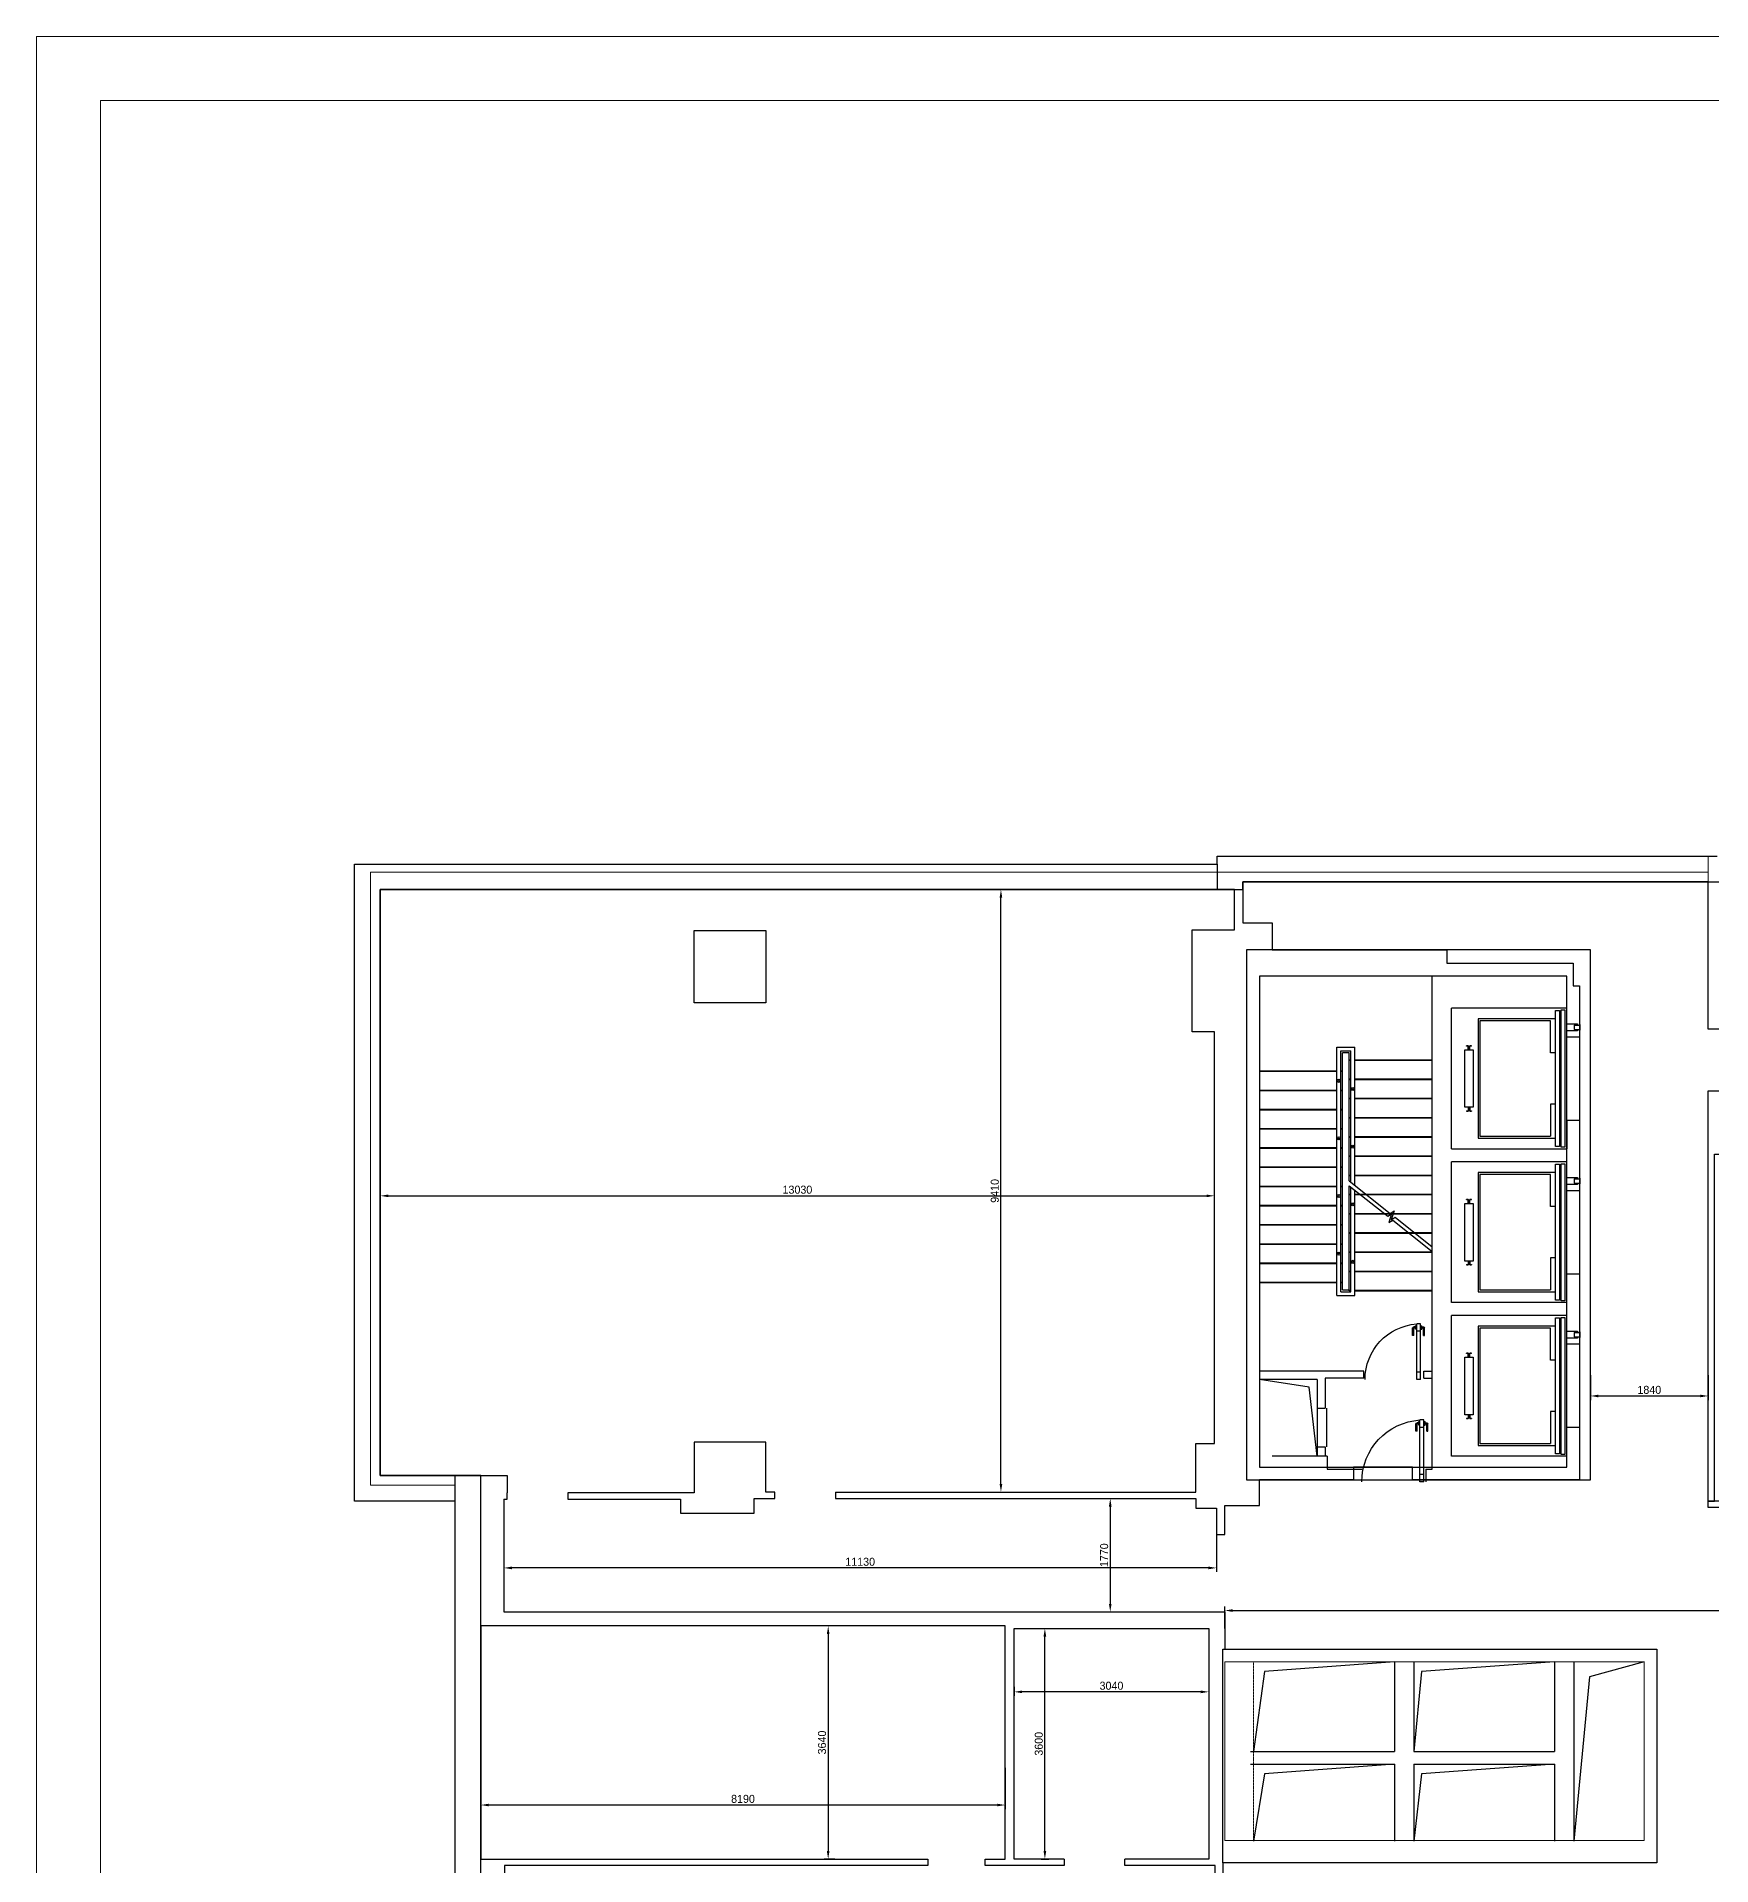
# Model space of a CAD drawing. Header units: millimetres. Extents: x 1179129 to 1254729, y -52846 to 614.
# Drawn here: x 1179129 to 1205287, y -27948 to 614 of the extents above; entities that cross this region are included whole.
import ezdxf

# ---------------------------------------------------------------- set-up
doc = ezdxf.new("R2010")
doc.units = ezdxf.units.MM
doc.linetypes.add('HIDDEN', pattern=[0.375, 0.25, -0.125])
doc.linetypes.add('HIDDEN2', pattern=[4.7625, 3.175, -1.5875])
for name, color, linetype in [('Baca', 7, 'Continuous'), ('Divar-esas', 7, 'Continuous'), ('Divar-komek', 7, 'Continuous'), ('Lift', 7, 'Continuous'), ('Meheccer', 7, 'Continuous'), ('Pillekan', 7, 'Continuous'), ('plita 2', 7, 'Continuous'), ('Qapi', 7, 'Continuous'), ('sutun1', 7, 'Continuous')]:
    doc.layers.add(name, color=color, linetype=linetype)
doc.layers.add('plita', color=182, linetype='Continuous', lineweight=5, true_color=0x3a07c5)

msp = doc.modelspace()

# ---------------------------------------------------------------- linework, layer by layer
at = {"color": 0, "lineweight": -2, "transparency": 16777216}
for p, q in [((1193917, -12708), (1194253, -12708)), ((1194191, -21993), (1194191, -12833)), ((1184497, -17642), (1184497, -17428)), ((1184622, -17490), (1197402, -17490)), ((1197527, -17642), (1197527, -17428)), ((1203397, -20293), (1203397, -20679)), ((1205237, -20293), (1205237, -20679)), ((1203522, -20616), (1205112, -20616)), ((1193917, -22118), (1194253, -22118)), ((1195533, -22218), (1195960, -22218)), ((1195898, -22343), (1195898, -23863)), ((1186427, -22604), (1186427, -23363)), ((1197557, -22604), (1197557, -23363)), ((1197432, -23301), (1186552, -23301)), ((1195533, -23988), (1195960, -23988)), ((1197687, -24246), (1197687, -23905)), ((1197812, -23967), (1229712, -23967)), ((1191599, -24208), (1191430, -24208)), ((1194818, -24248), (1194939, -24248)), ((1191493, -24333), (1191493, -27723)), ((1194877, -27723), (1194877, -24373)), ((1194397, -25161), (1194397, -25299)), ((1197312, -25237), (1194522, -25237)), ((1197437, -25161), (1197437, -25299)), ((1186067, -26426), (1186067, -27067)), ((1194257, -26426), (1194257, -27067)), ((1194132, -27004), (1186192, -27004)), ((1191599, -27848), (1191430, -27848)), ((1194818, -27848), (1194939, -27848))]:
    msp.add_line(p, q, dxfattribs=at)
for p, q in [((1201488, -15148), (1201462, -15148)), ((1201462, -15152), (1201462, -15148)), ((1201484, -15152), (1201462, -15152)), ((1201488, -15204), (1201488, -15156)), ((1201492, -15200), (1201492, -15152)), ((1201512, -15208), (1201492, -15208)), ((1201508, -15204), (1201496, -15204)), ((1201512, -15200), (1201512, -15152)), ((1201542, -15148), (1201516, -15148)), ((1201516, -15204), (1201516, -15156)), ((1201542, -15152), (1201520, -15152)), ((1201542, -15152), (1201542, -15148)), ((1201462, -16164), (1201462, -16168)), ((1201462, -16164), (1201484, -16164)), ((1201462, -16168), (1201488, -16168)), ((1201488, -16112), (1201488, -16160)), ((1201492, -16108), (1201512, -16108)), ((1201492, -16116), (1201492, -16164)), ((1201496, -16112), (1201508, -16112)), ((1201512, -16116), (1201512, -16164)), ((1201516, -16112), (1201516, -16160)), ((1201516, -16168), (1201542, -16168)), ((1201520, -16164), (1201542, -16164)), ((1201542, -16164), (1201542, -16168)), ((1201488, -17548), (1201462, -17548)), ((1201462, -17552), (1201462, -17548)), ((1201484, -17552), (1201462, -17552)), ((1201488, -17604), (1201488, -17556)), ((1201492, -17600), (1201492, -17552)), ((1201512, -17608), (1201492, -17608)), ((1201508, -17604), (1201496, -17604)), ((1201512, -17600), (1201512, -17552)), ((1201542, -17548), (1201516, -17548)), ((1201516, -17604), (1201516, -17556)), ((1201542, -17552), (1201520, -17552)), ((1201542, -17552), (1201542, -17548)), ((1201462, -18564), (1201462, -18568)), ((1201462, -18564), (1201484, -18564)), ((1201488, -18512), (1201488, -18560)), ((1201492, -18508), (1201512, -18508)), ((1201492, -18516), (1201492, -18564)), ((1201496, -18512), (1201508, -18512)), ((1201512, -18516), (1201512, -18564)), ((1201516, -18512), (1201516, -18560)), ((1201520, -18564), (1201542, -18564)), ((1201542, -18564), (1201542, -18568)), ((1201462, -18568), (1201488, -18568)), ((1201516, -18568), (1201542, -18568)), ((1201488, -19948), (1201462, -19948)), ((1201462, -19952), (1201462, -19948)), ((1201484, -19952), (1201462, -19952)), ((1201488, -20004), (1201488, -19956)), ((1201492, -20000), (1201492, -19952)), ((1201512, -20000), (1201512, -19952)), ((1201542, -19948), (1201516, -19948)), ((1201516, -20004), (1201516, -19956)), ((1201542, -19952), (1201520, -19952)), ((1201542, -19952), (1201542, -19948)), ((1201512, -20008), (1201492, -20008)), ((1201508, -20004), (1201496, -20004)), ((1201462, -20964), (1201462, -20968)), ((1201462, -20964), (1201484, -20964)), ((1201462, -20968), (1201488, -20968)), ((1201488, -20912), (1201488, -20960)), ((1201492, -20908), (1201512, -20908)), ((1201492, -20916), (1201492, -20964)), ((1201496, -20912), (1201508, -20912)), ((1201512, -20916), (1201512, -20964)), ((1201516, -20912), (1201516, -20960)), ((1201516, -20968), (1201542, -20968)), ((1201520, -20964), (1201542, -20964)), ((1201542, -20964), (1201542, -20968))]:
    msp.add_line(p, q)
at = {"color": 251, "lineweight": 5, "true_color": 0x636466}
msp.add_lwpolyline([(1179129, -52846), (1254729, -52846), (1254729, 614), (1179129, 614), (1179129, -52846)], dxfattribs=at)
msp.add_lwpolyline([(1180129, -51846), (1253729, -51846), (1253729, -386), (1180129, -386)], close=True, dxfattribs=at)
for points in [[(1205437, -39458), (1184187, -39458), (1184187, -29538), (1185667, -29538), (1185667, -24961), (1185667, -22258), (1184097, -22258), (1184097, -12308), (1197567, -12308), (1197567, -12188), (1205379, -12188)], [(1197567, -12308), (1197567, -12708)], [(1191607, -22118), (1197237, -22118), (1197237, -21358), (1197527, -21358), (1197527, -14928), (1197177, -14928), (1197177, -13338), (1197837, -13338), (1197837, -12708), (1184497, -12708), (1184497, -21858), (1186477, -21858), (1186477, -22128)], [(1205467, -14888), (1205237, -14888), (1205237, -12588), (1197967, -12588), (1197967, -13228), (1198427, -13228), (1198427, -13648), (1201157, -13648), (1201157, -13858), (1203127, -13858), (1203127, -14208), (1203227, -14208), (1203227, -21928), (1200617, -21928), (1200617, -21728), (1199697, -21728), (1199697, -21928), (1198227, -21928)], [(1203027, -14058), (1198227, -14058), (1198227, -21728), (1203027, -21728), (1203027, -14058)], [(1211107, -22358), (1205237, -22358), (1205237, -15848), (1205477, -15848)], [(1209537, -22258), (1205237, -22258), (1205337, -22258), (1205337, -16838), (1205337, -16838), (1208979, -16838), (1208979, -16838), (1208979, -17038), (1209537, -17038), (1209446, -17079), (1209446, -22299)], [(1190657, -22118), (1190517, -22118), (1190517, -21338), (1189397, -21338), (1189397, -22128), (1187427, -22128)], [(1185667, -22258), (1185667, -21858)], [(1198227, -22328), (1198227, -21928)], [(1186427, -22228), (1186477, -22228), (1186477, -22128)], [(1186427, -22228), (1186427, -23988)], [(1187427, -22128), (1187427, -22228), (1189187, -22228), (1189187, -22448), (1190337, -22448), (1190337, -22218), (1190657, -22218), (1190657, -22118)], [(1191607, -22118), (1191607, -22218), (1197237, -22218), (1197237, -22368), (1197557, -22368), (1197557, -22778), (1197687, -22778), (1197687, -22328), (1198227, -22328)], [(1186427, -23988), (1197687, -23988)], [(1197687, -23988), (1197687, -24568), (1204437, -24568), (1204437, -27908), (1197657, -27908), (1197657, -28138), (1197537, -28138), (1197537, -27948), (1196127, -27948), (1196127, -27848)], [(1193947, -27848), (1194257, -27848), (1194257, -24208), (1186067, -24208), (1186067, -27848), (1193047, -27848)], [(1195177, -27848), (1194397, -27848), (1194397, -24248), (1197437, -24248), (1197437, -27848), (1196127, -27848)], [(1193047, -27848), (1193047, -27948), (1186437, -27948), (1186437, -30338), (1186467, -30338), (1186467, -30428)], [(1195177, -27848), (1195177, -27948), (1193947, -27948), (1193947, -27848)]]:
    msp.add_lwpolyline(points)
at = {"lineweight": 5}
msp.add_lwpolyline([(1205237, -12588), (1205237, -12188)], dxfattribs=at)
at = {"color": 5, "lineweight": 5}
msp.add_lwpolyline([(1205237, -12438), (1184347, -12438), (1184347, -22008), (1185667, -22008)], dxfattribs=at)
at = {"color": 1, "lineweight": 30}
for points in [[(1184497, -21858), (1184497, -12708), (1197967, -12708), (1197967, -12588), (1205779, -12588)], [(1205837, -39058), (1184587, -39058), (1184587, -29938), (1186067, -29938), (1186067, -24961), (1186067, -21858), (1184497, -21858)]]:
    msp.add_lwpolyline(points, dxfattribs=at)
msp.add_lwpolyline([(1190517, -13348), (1190517, -14478), (1189397, -14478), (1189397, -13348)], close=True)
for points in [[(1203397, -21928), (1203397, -13648), (1198027, -13648), (1198027, -21928)], [(1204437, -24568), (1204437, -27908), (1197657, -27908), (1197657, -24568)]]:
    msp.add_lwpolyline(points, close=True, dxfattribs=at)
at = {"lineweight": 5}
msp.add_lwpolyline([(1204237, -27558), (1204237, -24768), (1197687, -24768), (1197687, -27558)], close=True, dxfattribs=at)
at = {"extrusion": (0, 0, -1)}
for centre, start, end in [((-1201484, -15156), 90, 180), ((-1201488, -15152), 90, 180), ((-1201492, -15204), -90, 0), ((-1201496, -15200), -90, 0), ((-1201508, -15200), 180, -90), ((-1201516, -15152), 0, 90), ((-1201512, -15204), 180, -90), ((-1201520, -15156), 0, 90), ((-1201484, -16160), 180, -90), ((-1201492, -16112), 0, 90), ((-1201488, -16164), 180, -90), ((-1201496, -16116), 0, 90), ((-1201508, -16116), 90, 180), ((-1201512, -16112), 90, 180), ((-1201516, -16164), -90, 0), ((-1201520, -16160), -90, 0), ((-1201484, -17556), 90, 180), ((-1201488, -17552), 90, 180), ((-1201492, -17604), -90, 0), ((-1201496, -17600), -90, 0), ((-1201508, -17600), 180, -90), ((-1201516, -17552), 0, 90), ((-1201512, -17604), 180, -90), ((-1201520, -17556), 0, 90), ((-1201484, -18560), 180, -90), ((-1201492, -18512), 0, 90), ((-1201488, -18564), 180, -90), ((-1201496, -18516), 0, 90), ((-1201508, -18516), 90, 180), ((-1201512, -18512), 90, 180), ((-1201516, -18564), -90, 0), ((-1201520, -18560), -90, 0), ((-1201484, -19956), 90, 180), ((-1201488, -19952), 90, 180), ((-1201516, -19952), 0, 90), ((-1201520, -19956), 0, 90), ((-1201492, -20004), -90, 0), ((-1201496, -20000), -90, 0), ((-1201508, -20000), 180, -90), ((-1201512, -20004), 180, -90), ((-1201484, -20960), 180, -90), ((-1201492, -20912), 0, 90), ((-1201488, -20964), 180, -90), ((-1201496, -20916), 0, 90), ((-1201508, -20916), 90, 180), ((-1201512, -20912), 90, 180), ((-1201516, -20964), -90, 0), ((-1201520, -20960), -90, 0)]:
    msp.add_arc(centre, 4, start, end, dxfattribs=at)
at = {"color": 0, "transparency": 16777216}
for points in [[(1194170, -12833), (1194211, -12833), (1194191, -12708)], [(1184622, -17470), (1184622, -17511), (1184497, -17490)], [(1197402, -17470), (1197402, -17511), (1197527, -17490)], [(1203522, -20595), (1203522, -20637), (1203397, -20616)], [(1205112, -20595), (1205112, -20637), (1205237, -20616)], [(1194170, -21993), (1194211, -21993), (1194191, -22118)], [(1195877, -22343), (1195919, -22343), (1195898, -22218)], [(1186552, -23280), (1186552, -23322), (1186427, -23301)], [(1197432, -23280), (1197432, -23322), (1197557, -23301)], [(1195877, -23863), (1195919, -23863), (1195898, -23988)], [(1197812, -23946), (1197812, -23988), (1197687, -23967)], [(1191472, -24333), (1191513, -24333), (1191493, -24208)], [(1194856, -24373), (1194898, -24373), (1194877, -24248)], [(1194522, -25216), (1194522, -25258), (1194397, -25237)], [(1197312, -25216), (1197312, -25258), (1197437, -25237)], [(1186192, -26984), (1186192, -27025), (1186067, -27004)], [(1194132, -26984), (1194132, -27025), (1194257, -27004)], [(1191472, -27723), (1191513, -27723), (1191493, -27848)], [(1194856, -27723), (1194898, -27723), (1194877, -27848)]]:
    msp.add_solid(points, dxfattribs=at)
at = {"layer": 'Baca'}
for p, q in [((1199007, -20480), (1198227, -20358)), ((1199127, -21558), (1199007, -20480))]:
    msp.add_line(p, q, dxfattribs=at)
for points in [[(1200337, -24768), (1198307, -24918), (1198137, -26168)], [(1202837, -24768), (1200757, -24918), (1200637, -26168)], [(1204237, -24768), (1203382, -25004), (1203137, -27568)], [(1200337, -26368), (1198307, -26518), (1198137, -27568)], [(1202837, -26368), (1200757, -26518), (1200637, -27568)]]:
    msp.add_lwpolyline(points, dxfattribs=at)
at = {"layer": 'Divar-esas'}
for p, q in [((1199857, -20228), (1198227, -20228)), ((1199857, -20338), (1199857, -20228)), ((1200797, -20228), (1200927, -20228)), ((1200797, -20338), (1200797, -20228)), ((1199127, -20358), (1198227, -20358)), ((1199127, -20358), (1199127, -20808)), ((1199257, -20338), (1199257, -20808)), ((1199857, -20338), (1199257, -20338)), ((1200797, -20338), (1200927, -20338)), ((1199127, -20808), (1199257, -20808)), ((1199127, -21408), (1199127, -21558)), ((1199127, -21408), (1199257, -21408)), ((1199257, -21408), (1199257, -21558)), ((1200337, -24768), (1200337, -26168)), ((1200637, -24768), (1200637, -26168)), ((1202837, -24768), (1202837, -26168)), ((1203137, -24768), (1203137, -27568)), ((1198087, -26168), (1200337, -26168)), ((1200637, -26168), (1202837, -26168)), ((1198087, -26368), (1200337, -26368)), ((1200337, -26368), (1200337, -27568)), ((1200637, -26368), (1202837, -26368)), ((1200637, -26368), (1200637, -27568)), ((1202837, -26368), (1202837, -27568))]:
    msp.add_line(p, q, dxfattribs=at)
at = {"layer": 'Divar-komek'}
for p, q in [((1199127, -20808), (1199127, -21408)), ((1199277, -20808), (1199277, -21408))]:
    msp.add_line(p, q, dxfattribs=at)
at = {"layer": 'Lift'}
for p, q in [((1201642, -14727), (1201642, -16589)), ((1202852, -14727), (1201642, -14727)), ((1201672, -14758), (1201672, -16558)), ((1202772, -14758), (1201672, -14758)), ((1202772, -15258), (1202772, -14758)), ((1202852, -16718), (1202852, -14598)), ((1202852, -14598), (1202912, -14598)), ((1202912, -14598), (1202912, -16718)), ((1202942, -16728), (1202942, -14588)), ((1202942, -14588), (1202997, -14588)), ((1202942, -14588), (1202997, -14588)), ((1202997, -14588), (1202997, -16728)), ((1202852, -15258), (1202772, -15258)), ((1202852, -16058), (1202772, -16058)), ((1202772, -16058), (1202772, -16558)), ((1201672, -16558), (1202772, -16558)), ((1201642, -16589), (1202852, -16589)), ((1202912, -16718), (1202852, -16718)), ((1202997, -16728), (1202942, -16728)), ((1201642, -17127), (1201642, -18989)), ((1202852, -17127), (1201642, -17127)), ((1202852, -19118), (1202852, -16998)), ((1202852, -16998), (1202912, -16998)), ((1202912, -16998), (1202912, -19118)), ((1202942, -19128), (1202942, -16988)), ((1202942, -16988), (1202997, -16988)), ((1202942, -16988), (1202997, -16988)), ((1202997, -16988), (1202997, -19128)), ((1201672, -17158), (1201672, -18958)), ((1202772, -17158), (1201672, -17158)), ((1202772, -17658), (1202772, -17158)), ((1202852, -17658), (1202772, -17658)), ((1202852, -18458), (1202772, -18458)), ((1202772, -18458), (1202772, -18958)), ((1201642, -18989), (1202852, -18989)), ((1201672, -18958), (1202772, -18958)), ((1202912, -19118), (1202852, -19118)), ((1202997, -19128), (1202942, -19128)), ((1202852, -21518), (1202852, -19398)), ((1202852, -19398), (1202912, -19398)), ((1202912, -19398), (1202912, -21518)), ((1202942, -21528), (1202942, -19388)), ((1202942, -19388), (1202997, -19388)), ((1202942, -19388), (1202997, -19388)), ((1202997, -19388), (1202997, -21528)), ((1201642, -19527), (1201642, -21389)), ((1202852, -19527), (1201642, -19527)), ((1201672, -19558), (1201672, -21358)), ((1202772, -19558), (1201672, -19558)), ((1202772, -20058), (1202772, -19558)), ((1202852, -20058), (1202772, -20058)), ((1202852, -20858), (1202772, -20858)), ((1202772, -20858), (1202772, -21358)), ((1201642, -21389), (1202852, -21389)), ((1201672, -21358), (1202772, -21358)), ((1202912, -21518), (1202852, -21518)), ((1202997, -21528), (1202942, -21528))]:
    msp.add_line(p, q, dxfattribs=at)
at = {"layer": 'Lift', "linetype": 'Continuous'}
for p, q in [((1203027, -14803), (1203197, -14803)), ((1203142, -14823), (1203227, -14823)), ((1203142, -14823), (1203142, -14893)), ((1203197, -14803), (1203197, -14823)), ((1203227, -14813), (1203230, -14813)), ((1203230, -14813), (1203230, -14903)), ((1203197, -14913), (1203027, -14913)), ((1203142, -14893), (1203227, -14893)), ((1203197, -14893), (1203197, -14913)), ((1203227, -14903), (1203230, -14903)), ((1203027, -17203), (1203197, -17203)), ((1203197, -17313), (1203027, -17313)), ((1203142, -17223), (1203227, -17223)), ((1203142, -17223), (1203142, -17293)), ((1203142, -17293), (1203227, -17293)), ((1203197, -17203), (1203197, -17223)), ((1203197, -17293), (1203197, -17313)), ((1203227, -17213), (1203230, -17213)), ((1203227, -17303), (1203230, -17303)), ((1203230, -17213), (1203230, -17303)), ((1203027, -19603), (1203197, -19603)), ((1203142, -19623), (1203227, -19623)), ((1203142, -19623), (1203142, -19693)), ((1203142, -19693), (1203227, -19693)), ((1203197, -19603), (1203197, -19623)), ((1203197, -19693), (1203197, -19713)), ((1203227, -19613), (1203230, -19613)), ((1203227, -19703), (1203230, -19703)), ((1203230, -19613), (1203230, -19703)), ((1203197, -19713), (1203027, -19713))]:
    msp.add_line(p, q, dxfattribs=at)
at = {"layer": 'Lift', "extrusion": (0, 0, -1)}
for points in [[(-1201567, -16108), (-1201437, -16108), (-1201437, -15208), (-1201567, -15208)], [(-1201567, -18508), (-1201437, -18508), (-1201437, -17608), (-1201567, -17608)], [(-1201567, -20908), (-1201437, -20908), (-1201437, -20008), (-1201567, -20008)]]:
    msp.add_lwpolyline(points, close=True, dxfattribs=at)
at = {"layer": 'Meheccer'}
for p, q in [((1199437, -19048), (1199437, -15168)), ((1199437, -15168), (1199717, -15168)), ((1199497, -18988), (1199497, -15228)), ((1199497, -15228), (1199657, -15228)), ((1199657, -17282), (1199657, -15228)), ((1199717, -17329), (1199717, -15168)), ((1199657, -18988), (1199657, -17356)), ((1199717, -19048), (1199717, -17403)), ((1199437, -19048), (1199717, -19048)), ((1199497, -18988), (1199657, -18988))]:
    msp.add_line(p, q, dxfattribs=at)
for centre, radius in [((1199467, -15693), 25), ((1199467, -15693), 5), ((1199687, -15822), 25), ((1199687, -15822), 5), ((1199467, -16593), 25), ((1199687, -16722), 25), ((1199467, -17493), 25), ((1199687, -17622), 25), ((1199687, -17622), 5), ((1199467, -18393), 25), ((1199687, -18522), 25), ((1199687, -18522), 5)]:
    msp.add_circle(centre, radius, dxfattribs=at)
at = {"layer": 'Meheccer', "linetype": 'HIDDEN2'}
for centre in [(1199467, -16593), (1199687, -16722), (1199467, -17493), (1199467, -18393)]:
    msp.add_circle(centre, 5, dxfattribs=at)
at = {"layer": 'Pillekan'}
for p, q in [((1199527, -18958), (1199527, -15258)), ((1199627, -15258), (1199527, -15258)), ((1199627, -17258), (1199627, -15258)), ((1199627, -15365), (1199657, -15365)), ((1199627, -15372), (1199657, -15372)), ((1199717, -15365), (1200927, -15365)), ((1199717, -15372), (1200927, -15372)), ((1199437, -15543), (1198227, -15543)), ((1199437, -15550), (1198227, -15550)), ((1199527, -15543), (1199497, -15543)), ((1199527, -15550), (1199497, -15550)), ((1199627, -15665), (1199657, -15665)), ((1199627, -15672), (1199657, -15672)), ((1199717, -15665), (1200927, -15665)), ((1199717, -15672), (1200927, -15672)), ((1199437, -15843), (1198227, -15843)), ((1199437, -15850), (1198227, -15850)), ((1199527, -15843), (1199497, -15843)), ((1199527, -15850), (1199497, -15850)), ((1199627, -15965), (1199657, -15965)), ((1199627, -15972), (1199657, -15972)), ((1199717, -15965), (1200927, -15965)), ((1199717, -15972), (1200927, -15972)), ((1199437, -16143), (1198227, -16143)), ((1199437, -16150), (1198227, -16150)), ((1199527, -16143), (1199497, -16143)), ((1199527, -16150), (1199497, -16150)), ((1199627, -16265), (1199657, -16265)), ((1199627, -16272), (1199657, -16272)), ((1199717, -16265), (1200927, -16265)), ((1199717, -16272), (1200927, -16272)), ((1199437, -16443), (1198227, -16443)), ((1199437, -16450), (1198227, -16450)), ((1199527, -16443), (1199497, -16443)), ((1199527, -16450), (1199497, -16450)), ((1199627, -16565), (1199657, -16565)), ((1199717, -16565), (1200927, -16565)), ((1199437, -16743), (1198227, -16743)), ((1199437, -16750), (1198227, -16750)), ((1199527, -16743), (1199497, -16743)), ((1199527, -16750), (1199497, -16750)), ((1199627, -16572), (1199657, -16572)), ((1199717, -16572), (1200927, -16572)), ((1199437, -17043), (1198227, -17043)), ((1199437, -17050), (1198227, -17050)), ((1199527, -17043), (1199497, -17043)), ((1199527, -17050), (1199497, -17050)), ((1199627, -16865), (1199657, -16865)), ((1199627, -16872), (1199657, -16872)), ((1199717, -16865), (1200927, -16865)), ((1199717, -16872), (1200927, -16872)), ((1199437, -17343), (1198227, -17343)), ((1199437, -17350), (1198227, -17350)), ((1199527, -17343), (1199497, -17343)), ((1199527, -17350), (1199497, -17350)), ((1199627, -17165), (1199657, -17165)), ((1199627, -17172), (1199657, -17172)), ((1199627, -18972), (1199627, -17332)), ((1199717, -17165), (1200927, -17165)), ((1199717, -17172), (1200927, -17172)), ((1199437, -17643), (1198227, -17643)), ((1199437, -17650), (1198227, -17650)), ((1199527, -17643), (1199497, -17643)), ((1199527, -17650), (1199497, -17650)), ((1199627, -17465), (1199657, -17465)), ((1199627, -17472), (1199657, -17472)), ((1199717, -17465), (1200927, -17465)), ((1199717, -17472), (1200927, -17472)), ((1199437, -17943), (1198227, -17943)), ((1199437, -17950), (1198227, -17950)), ((1199527, -17943), (1199497, -17943)), ((1199527, -17950), (1199497, -17950)), ((1199627, -17765), (1199657, -17765)), ((1199627, -17772), (1199657, -17772)), ((1199717, -17765), (1200927, -17765)), ((1199717, -17772), (1200927, -17772)), ((1199437, -18243), (1198227, -18243)), ((1199437, -18250), (1198227, -18250)), ((1199527, -18243), (1199497, -18243)), ((1199527, -18250), (1199497, -18250)), ((1199627, -18065), (1199657, -18065)), ((1199627, -18072), (1199657, -18072)), ((1199717, -18065), (1200927, -18065)), ((1199717, -18072), (1200927, -18072)), ((1199437, -18543), (1198227, -18543)), ((1199437, -18550), (1198227, -18550)), ((1199527, -18543), (1199497, -18543)), ((1199527, -18550), (1199497, -18550)), ((1199627, -18365), (1199657, -18365)), ((1199627, -18372), (1199657, -18372)), ((1199717, -18365), (1200927, -18365)), ((1199717, -18372), (1200927, -18372)), ((1199437, -18843), (1198227, -18843)), ((1199437, -18850), (1198227, -18850)), ((1199527, -18843), (1199497, -18843)), ((1199527, -18850), (1199497, -18850)), ((1199627, -18665), (1199657, -18665)), ((1199627, -18672), (1199657, -18672)), ((1199717, -18665), (1200927, -18665)), ((1199717, -18672), (1200927, -18672)), ((1199527, -18958), (1199627, -18958)), ((1199627, -18965), (1199657, -18965)), ((1199627, -18972), (1199657, -18972)), ((1199717, -18965), (1200927, -18965)), ((1199717, -18972), (1200927, -18972))]:
    msp.add_line(p, q, dxfattribs=at)
at = {"layer": 'Pillekan', "linetype": 'Continuous'}
for points in [[(1199627, -17258), (1200268, -17764), (1200330, -17726), (1200284, -17864), (1200346, -17826), (1200927, -18285)], [(1199627, -17332), (1200231, -17809), (1200293, -17771), (1200247, -17909), (1200310, -17871), (1200927, -18359)]]:
    msp.add_lwpolyline(points, dxfattribs=at)
at = {"layer": 'plita', "linetype": 'HIDDEN', "ltscale": 5}
msp.add_line((1198137, -24768), (1198137, -27568), dxfattribs=at)
at = {"layer": 'plita 2'}
for p, q in [((1203027, -16308), (1203027, -15008)), ((1203027, -18708), (1203027, -17408)), ((1203027, -21108), (1203027, -19808))]:
    msp.add_line(p, q, dxfattribs=at)
at = {"layer": 'Qapi', "linetype": 'Continuous'}
for p, q in [((1200621, -19669), (1200621, -19553)), ((1200639, -19669), (1200621, -19669)), ((1200666, -19535), (1200639, -19535)), ((1200666, -19535), (1200639, -19535)), ((1200666, -19535), (1200639, -19535)), ((1200639, -19669), (1200639, -19553)), ((1200666, -19553), (1200639, -19553)), ((1200666, -19571), (1200666, -19518)), ((1200666, -19571), (1200666, -19518)), ((1200684, -19518), (1200666, -19518)), ((1200684, -19571), (1200666, -19571)), ((1200746, -19518), (1200764, -19518)), ((1200746, -19571), (1200764, -19571)), ((1200764, -19571), (1200764, -19518)), ((1200764, -19571), (1200764, -19518)), ((1200764, -19535), (1200790, -19535)), ((1200764, -19535), (1200790, -19535)), ((1200764, -19535), (1200790, -19535)), ((1200764, -19553), (1200790, -19553)), ((1200790, -19669), (1200790, -19553)), ((1200790, -19669), (1200808, -19669)), ((1200808, -19669), (1200808, -19553)), ((1200671, -21168), (1200671, -21053)), ((1200716, -21035), (1200689, -21035)), ((1200716, -21035), (1200689, -21035)), ((1200716, -21035), (1200689, -21035)), ((1200689, -21168), (1200689, -21053)), ((1200716, -21053), (1200689, -21053)), ((1200716, -21071), (1200716, -21017)), ((1200716, -21071), (1200716, -21017)), ((1200734, -21017), (1200716, -21017)), ((1200734, -21071), (1200716, -21071)), ((1200796, -21017), (1200814, -21017)), ((1200796, -21071), (1200814, -21071)), ((1200814, -21071), (1200814, -21017)), ((1200814, -21071), (1200814, -21017)), ((1200814, -21035), (1200840, -21035)), ((1200814, -21035), (1200840, -21035)), ((1200814, -21035), (1200840, -21035)), ((1200814, -21053), (1200840, -21053)), ((1200840, -21168), (1200840, -21053)), ((1200858, -21168), (1200858, -21053)), ((1200689, -21168), (1200671, -21168)), ((1200840, -21168), (1200858, -21168))]:
    msp.add_line(p, q, dxfattribs=at)
at = {"layer": 'Qapi'}
for p, q in [((1200746, -19491), (1200684, -19491)), ((1200746, -19491), (1200684, -19491)), ((1200684, -20358), (1200684, -19491)), ((1200746, -19606), (1200684, -19606)), ((1200746, -20358), (1200746, -19491)), ((1200746, -20242), (1200684, -20242)), ((1200746, -20358), (1200684, -20358)), ((1200746, -20358), (1200684, -20358)), ((1200796, -20991), (1200734, -20991)), ((1200734, -21958), (1200734, -20991)), ((1200796, -21106), (1200734, -21106)), ((1200796, -21106), (1200734, -21106)), ((1200796, -21958), (1200796, -20991)), ((1200796, -21842), (1200734, -21842)), ((1200796, -21958), (1200734, -21958))]:
    msp.add_line(p, q, dxfattribs=at)
at = {"layer": 'Qapi', "extrusion": (0, 0, -1)}
for centre, radius, end in [((-1200746, -20358), 869, 85.8935), ((-1200796, -21958), 969, 86.3179)]:
    msp.add_arc(centre, radius, 0, end, dxfattribs=at)
at = {"layer": 'Qapi', "linetype": 'Continuous', "extrusion": (0, 0, -1)}
for centre, start, end in [((-1200639, -19553), 0, 90), ((-1200790, -19553), 90, 180), ((-1200689, -21053), 0, 90), ((-1200840, -21053), 90, 180)]:
    msp.add_arc(centre, 17.8, start, end, dxfattribs=at)
at = {"layer": 'sutun1'}
for p, q in [((1200927, -14058), (1198477, -14058)), ((1200927, -21758), (1200927, -14058)), ((1203027, -14558), (1201227, -14558)), ((1201227, -16758), (1201227, -14558)), ((1203027, -15008), (1203227, -15008)), ((1203027, -16308), (1203027, -16758)), ((1203027, -16308), (1203227, -16308)), ((1203227, -16308), (1203227, -17408)), ((1201227, -16758), (1203027, -16758)), ((1203027, -16958), (1201227, -16958)), ((1201227, -18808), (1201227, -16958)), ((1203027, -16958), (1201227, -16958)), ((1201227, -19158), (1201227, -16958)), ((1203027, -17408), (1203027, -16958)), ((1203027, -17408), (1203227, -17408)), ((1203027, -19158), (1203027, -18708)), ((1203027, -18708), (1203227, -18708)), ((1203227, -18708), (1203227, -19808)), ((1203027, -19158), (1201227, -19158)), ((1201227, -21558), (1201227, -19358)), ((1203027, -19358), (1201227, -19358)), ((1201227, -21558), (1201227, -19358)), ((1203027, -19808), (1203027, -19358)), ((1203227, -19808), (1203027, -19808)), ((1203227, -21108), (1203027, -21108)), ((1199287, -21558), (1198427, -21558)), ((1199287, -21558), (1199287, -21758)), ((1203027, -21558), (1201227, -21558)), ((1199287, -21758), (1199827, -21758)), ((1200827, -21758), (1200827, -21958)), ((1200827, -21758), (1200927, -21758))]:
    msp.add_line(p, q, dxfattribs=at)

# ---------------------------------------------------------------- texts
at = {"color": 0, "transparency": 16777216, "char_height": 125, "attachment_point": 5}
for s, insert in [('13030', (1191012, -17395)), ('1840', (1204317, -20521)), ('11130', (1191992, -23206)), ('3040', (1195917, -25142)), ('8190', (1190162, -26909))]:
    msp.add_mtext(s, dxfattribs=dict(at, insert=insert))
at = {"color": 0, "transparency": 16777216, "char_height": 125, "attachment_point": 5, "rotation": 90}
for s, insert in [('9410', (1194095, -17413)), ('1770', (1195803, -23103)), ('3640', (1191397, -26028)), ('3600', (1194782, -26048))]:
    msp.add_mtext(s, dxfattribs=dict(at, insert=insert))

doc.saveas('drawing.dxf')
